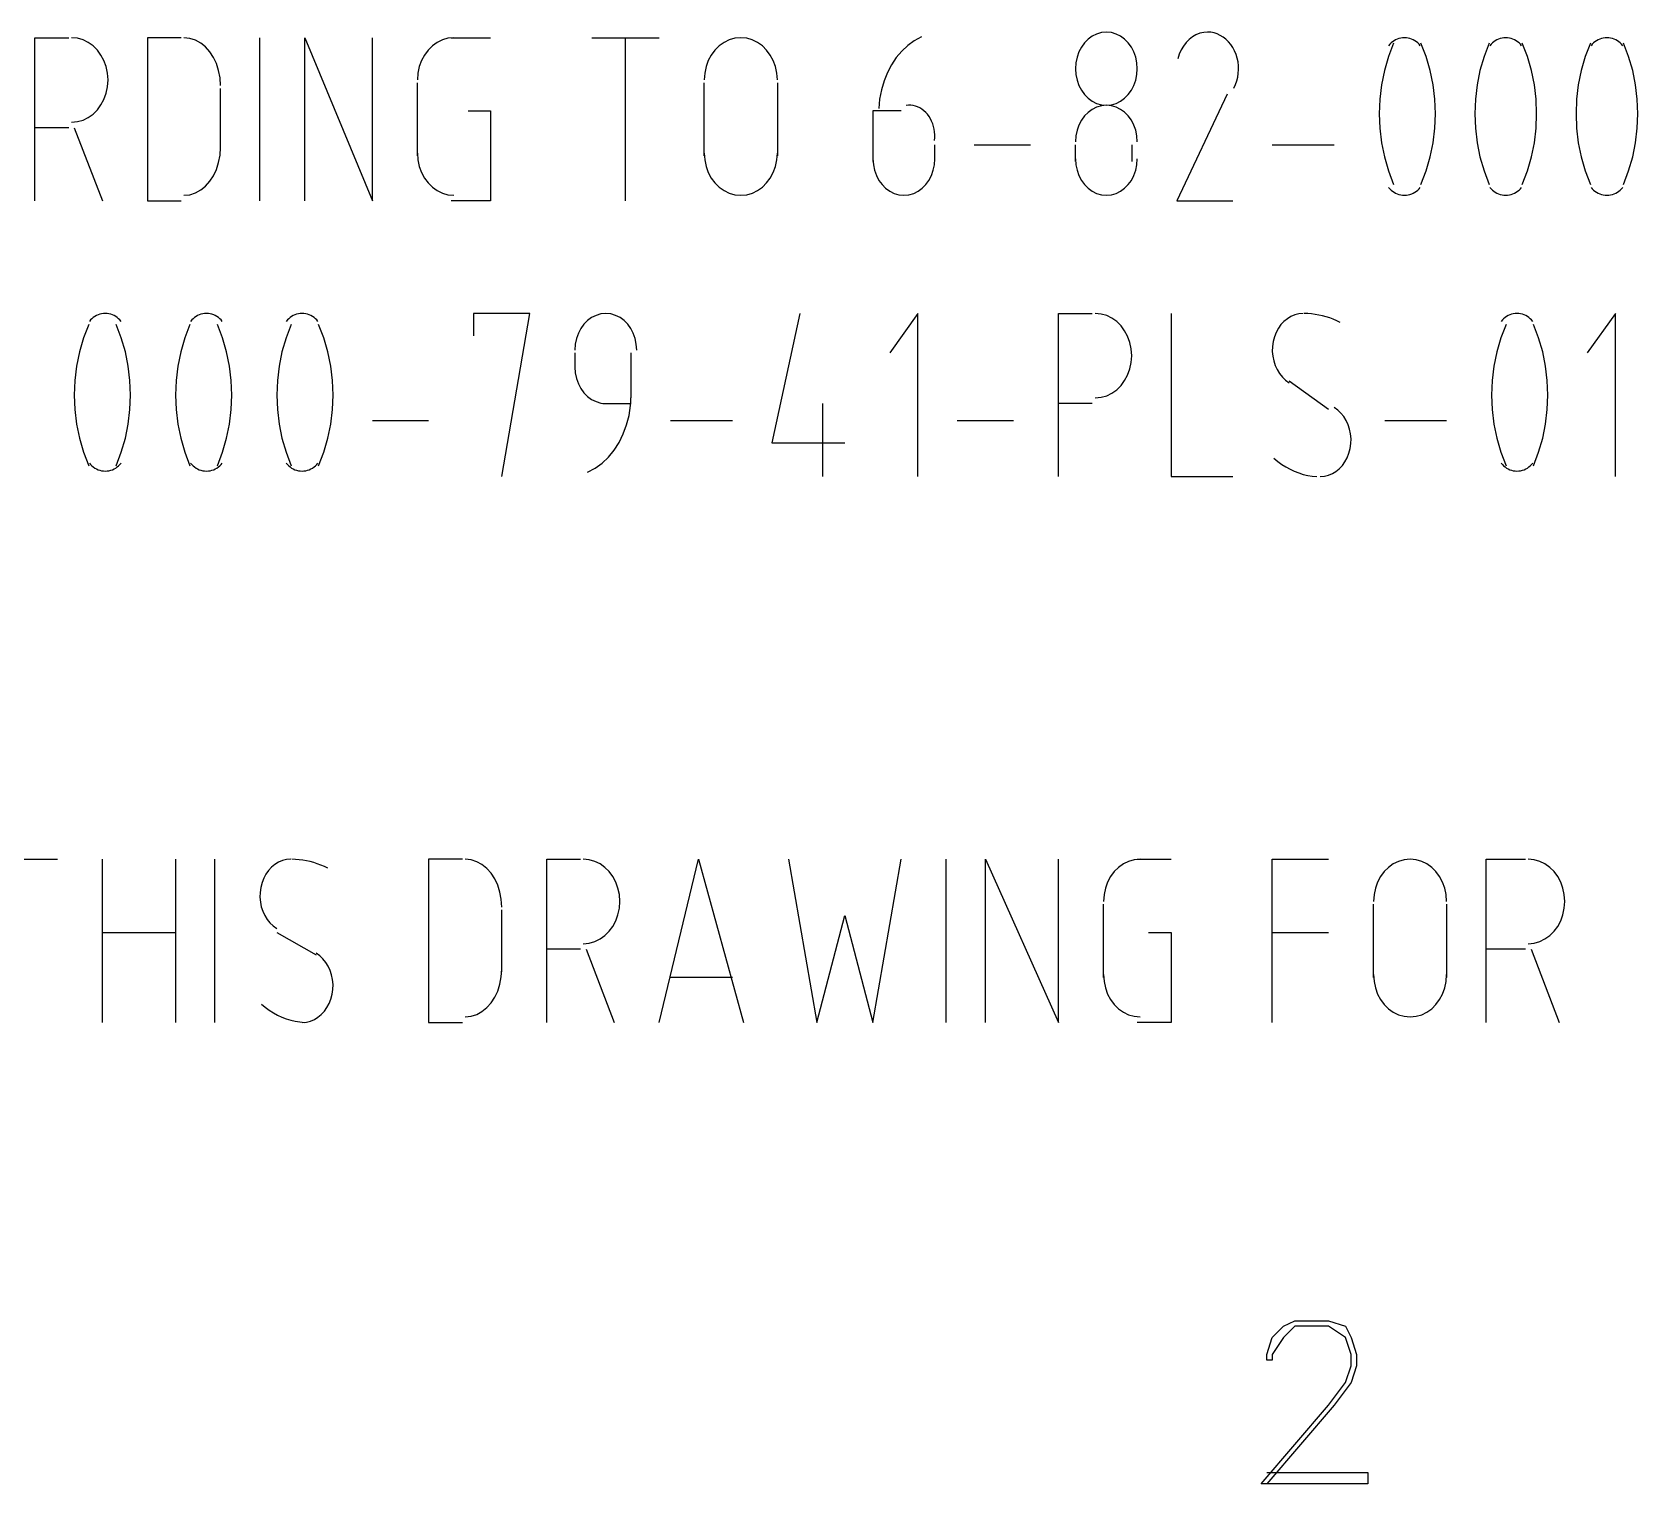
# Model space of a CAD drawing. Header units: millimetres. Extents: x 43 to 1147, y -811 to -31.
# Drawn here: x 158.26 to 192.52, y -809.44 to -778.48 of the extents above; entities that cross this region are included whole.
import ezdxf

# ---------------------------------------------------------------- set-up
doc = ezdxf.new("R2010")
doc.units = ezdxf.units.MM
doc.layers.add('EDITED_LINES', color=4, linetype='Continuous')

msp = doc.modelspace()

# ---------------------------------------------------------------- linework, layer by layer
at = {"layer": 'EDITED_LINES'}
for p, q in [((158.32, -782.08), (158.32, -778.6)), ((158.32, -778.6), (159.04, -778.6)), ((159.227, -778.612), (159.1, -778.6)), ((159.347, -778.646), (159.227, -778.612)), ((159.458, -778.7), (159.347, -778.646)), ((159.561, -778.774), (159.458, -778.7)), ((161.44, -778.6), (160.72, -778.6)), ((160.72, -778.6), (160.72, -782.08)), ((161.627, -778.613), (161.5, -778.6)), ((161.747, -778.652), (161.627, -778.613)), ((161.858, -778.714), (161.747, -778.652)), ((161.961, -778.797), (161.858, -778.714)), ((163.12, -782.08), (163.12, -778.6)), ((164.08, -782.08), (164.08, -778.6)), ((164.08, -778.6), (165.52, -782.08)), ((165.52, -782.08), (165.52, -778.6)), ((166.902, -778.7), (166.799, -778.774)), ((167.013, -778.646), (166.902, -778.7)), ((167.133, -778.612), (167.013, -778.646)), ((167.26, -778.6), (167.133, -778.612)), ((167.2, -778.6), (168.04, -778.6)), ((170.2, -778.6), (171.64, -778.6)), ((170.92, -782.08), (170.92, -778.6)), ((173.022, -778.7), (172.919, -778.774)), ((173.133, -778.646), (173.022, -778.7)), ((173.253, -778.612), (173.133, -778.646)), ((173.38, -778.6), (173.253, -778.612)), ((173.506, -778.612), (173.38, -778.6)), ((173.626, -778.646), (173.506, -778.612)), ((173.738, -778.7), (173.626, -778.646)), ((173.841, -778.774), (173.738, -778.7)), ((177.082, -778.664), (176.942, -778.766)), ((177.232, -778.583), (177.082, -778.664)), ((180.713, -778.708), (180.647, -778.799)), ((180.79, -778.63), (180.713, -778.708)), ((180.877, -778.567), (180.79, -778.63)), ((180.971, -778.52), (180.877, -778.567)), ((181.073, -778.49), (180.971, -778.52)), ((181.18, -778.48), (181.073, -778.49)), ((181.287, -778.49), (181.18, -778.48)), ((181.389, -778.52), (181.287, -778.49)), ((181.483, -778.567), (181.389, -778.52)), ((181.57, -778.63), (181.483, -778.567)), ((181.647, -778.708), (181.57, -778.63)), ((181.713, -778.799), (181.647, -778.708)), ((182.88, -778.701), (182.823, -778.776)), ((182.944, -778.636), (182.88, -778.701)), ((183.015, -778.581), (182.944, -778.636)), ((183.091, -778.537), (183.015, -778.581)), ((183.173, -778.505), (183.091, -778.537)), ((183.258, -778.486), (183.173, -778.505)), ((183.346, -778.48), (183.258, -778.486)), ((183.408, -778.484), (183.337, -778.48)), ((183.478, -778.497), (183.408, -778.484)), ((183.546, -778.519), (183.478, -778.497)), ((183.611, -778.549), (183.546, -778.519)), ((183.673, -778.587), (183.611, -778.549)), ((183.731, -778.632), (183.673, -778.587)), ((183.785, -778.684), (183.731, -778.632)), ((183.834, -778.743), (183.785, -778.684)), ((187.308, -778.713), (187.197, -779.001)), ((187.255, -778.711), (187.228, -778.739)), ((187.285, -778.686), (187.255, -778.711)), ((187.317, -778.664), (187.285, -778.686)), ((187.351, -778.645), (187.317, -778.664)), ((187.386, -778.629), (187.351, -778.645)), ((187.423, -778.617), (187.386, -778.629)), ((187.461, -778.607), (187.423, -778.617)), ((187.5, -778.602), (187.461, -778.607)), ((187.54, -778.6), (187.5, -778.602)), ((187.58, -778.602), (187.54, -778.6)), ((187.619, -778.607), (187.58, -778.602)), ((187.657, -778.617), (187.619, -778.607)), ((187.693, -778.629), (187.657, -778.617)), ((187.729, -778.645), (187.693, -778.629)), ((187.763, -778.664), (187.729, -778.645)), ((187.795, -778.686), (187.763, -778.664)), ((187.825, -778.711), (187.795, -778.686)), ((187.852, -778.739), (187.825, -778.711)), ((188.003, -779.001), (187.892, -778.713)), ((189.348, -778.713), (189.237, -779.001)), ((189.415, -778.711), (189.388, -778.739)), ((189.445, -778.686), (189.415, -778.711)), ((189.477, -778.664), (189.445, -778.686)), ((189.511, -778.645), (189.477, -778.664)), ((189.546, -778.629), (189.511, -778.645)), ((189.583, -778.617), (189.546, -778.629)), ((189.621, -778.607), (189.583, -778.617)), ((189.66, -778.602), (189.621, -778.607)), ((189.7, -778.6), (189.66, -778.602)), ((189.74, -778.602), (189.7, -778.6)), ((189.779, -778.607), (189.74, -778.602)), ((189.817, -778.617), (189.779, -778.607)), ((189.854, -778.629), (189.817, -778.617)), ((189.889, -778.645), (189.854, -778.629)), ((189.923, -778.664), (189.889, -778.645)), ((189.955, -778.686), (189.923, -778.664)), ((189.985, -778.711), (189.955, -778.686)), ((190.012, -778.739), (189.985, -778.711)), ((190.163, -779.001), (190.052, -778.713)), ((191.508, -778.713), (191.397, -779.001)), ((191.575, -778.711), (191.548, -778.739)), ((191.605, -778.686), (191.575, -778.711)), ((191.637, -778.664), (191.605, -778.686)), ((191.671, -778.645), (191.637, -778.664)), ((191.706, -778.629), (191.671, -778.645)), ((191.743, -778.617), (191.706, -778.629)), ((191.781, -778.607), (191.743, -778.617)), ((191.82, -778.602), (191.781, -778.607)), ((191.86, -778.6), (191.82, -778.602)), ((191.9, -778.602), (191.86, -778.6)), ((191.939, -778.607), (191.9, -778.602)), ((191.977, -778.617), (191.939, -778.607)), ((192.014, -778.629), (191.977, -778.617)), ((192.049, -778.645), (192.014, -778.629)), ((192.083, -778.664), (192.049, -778.645)), ((192.115, -778.686), (192.083, -778.664)), ((192.145, -778.711), (192.115, -778.686)), ((192.172, -778.739), (192.145, -778.711)), ((192.323, -779.001), (192.212, -778.713)), ((159.652, -778.864), (159.561, -778.774)), ((159.729, -778.968), (159.652, -778.864)), ((159.793, -779.086), (159.729, -778.968)), ((162.052, -778.899), (161.961, -778.797)), ((162.129, -779.018), (162.052, -778.899)), ((162.193, -779.151), (162.129, -779.018)), ((166.63, -778.968), (166.567, -779.086)), ((166.708, -778.864), (166.63, -778.968)), ((166.799, -778.774), (166.708, -778.864)), ((172.75, -778.968), (172.687, -779.086)), ((172.828, -778.864), (172.75, -778.968)), ((172.919, -778.774), (172.828, -778.864)), ((173.931, -778.864), (173.841, -778.774)), ((174.009, -778.968), (173.931, -778.864)), ((174.073, -779.086), (174.009, -778.968)), ((176.698, -779.023), (176.596, -779.176)), ((176.814, -778.886), (176.698, -779.023)), ((176.942, -778.766), (176.814, -778.886)), ((180.554, -779.013), (180.529, -779.133)), ((180.594, -778.902), (180.554, -779.013)), ((180.647, -778.799), (180.594, -778.902)), ((181.766, -778.902), (181.713, -778.799)), ((181.806, -779.013), (181.766, -778.902)), ((181.831, -779.133), (181.806, -779.013)), ((182.734, -778.95), (182.705, -779.049)), ((182.774, -778.859), (182.734, -778.95)), ((182.823, -778.776), (182.774, -778.859)), ((183.878, -778.809), (183.834, -778.743)), ((183.916, -778.88), (183.878, -778.809)), ((183.948, -778.956), (183.916, -778.88)), ((183.972, -779.035), (183.948, -778.956)), ((183.989, -779.115), (183.972, -779.035)), ((187.197, -779.001), (187.111, -779.298)), ((187.228, -778.739), (187.202, -778.77)), ((187.878, -778.77), (187.852, -778.739)), ((188.089, -779.298), (188.003, -779.001)), ((189.237, -779.001), (189.151, -779.298)), ((189.388, -778.739), (189.362, -778.77)), ((190.038, -778.77), (190.012, -778.739)), ((190.249, -779.298), (190.163, -779.001)), ((191.397, -779.001), (191.311, -779.298)), ((191.548, -778.739), (191.522, -778.77)), ((192.198, -778.77), (192.172, -778.739)), ((192.409, -779.298), (192.323, -779.001)), ((159.84, -779.216), (159.793, -779.086)), ((159.87, -779.354), (159.84, -779.216)), ((159.88, -779.5), (159.87, -779.354)), ((162.24, -779.298), (162.193, -779.151)), ((162.27, -779.454), (162.24, -779.298)), ((166.49, -779.354), (166.48, -779.5)), ((166.52, -779.216), (166.49, -779.354)), ((166.567, -779.086), (166.52, -779.216)), ((172.61, -779.354), (172.6, -779.5)), ((172.64, -779.216), (172.61, -779.354)), ((172.687, -779.086), (172.64, -779.216)), ((174.12, -779.215), (174.073, -779.086)), ((174.15, -779.354), (174.12, -779.215)), ((174.16, -779.5), (174.15, -779.354)), ((176.508, -779.342), (176.436, -779.521)), ((176.596, -779.176), (176.508, -779.342)), ((180.529, -779.133), (180.52, -779.26)), ((180.52, -779.26), (180.529, -779.387)), ((180.529, -779.387), (180.554, -779.507)), ((181.806, -779.507), (181.831, -779.387)), ((181.84, -779.26), (181.831, -779.133)), ((181.831, -779.387), (181.84, -779.26)), ((183.982, -779.443), (183.994, -779.361)), ((183.998, -779.197), (183.989, -779.115)), ((183.994, -779.361), (184, -779.279)), ((184, -779.279), (183.998, -779.197)), ((187.111, -779.298), (187.049, -779.601)), ((188.151, -779.601), (188.089, -779.298)), ((189.151, -779.298), (189.089, -779.601)), ((190.311, -779.601), (190.249, -779.298)), ((191.311, -779.298), (191.249, -779.601)), ((192.471, -779.601), (192.409, -779.298)), ((159.84, -779.784), (159.87, -779.646)), ((159.87, -779.646), (159.88, -779.5)), ((162.28, -779.62), (162.27, -779.454)), ((162.28, -781), (162.28, -779.68)), ((166.48, -781.12), (166.48, -779.56)), ((172.6, -781.12), (172.6, -779.56)), ((174.16, -779.56), (174.16, -781.12)), ((176.381, -779.71), (176.342, -779.907)), ((176.436, -779.521), (176.381, -779.71)), ((180.554, -779.507), (180.594, -779.618)), ((180.594, -779.618), (180.647, -779.721)), ((180.647, -779.721), (180.713, -779.812)), ((181.647, -779.812), (181.713, -779.721)), ((181.713, -779.721), (181.766, -779.618)), ((181.766, -779.618), (181.806, -779.507)), ((183.9, -779.673), (183.934, -779.599)), ((183.934, -779.599), (183.962, -779.522)), ((183.962, -779.522), (183.982, -779.443)), ((187.049, -779.601), (187.012, -779.909)), ((188.188, -779.909), (188.151, -779.601)), ((189.089, -779.601), (189.052, -779.909)), ((190.348, -779.909), (190.311, -779.601)), ((191.249, -779.601), (191.212, -779.909)), ((192.508, -779.909), (192.471, -779.601)), ((159.652, -780.136), (159.729, -780.032)), ((159.729, -780.032), (159.793, -779.914)), ((159.793, -779.914), (159.84, -779.784)), ((176.342, -779.907), (176.323, -780.112)), ((176.957, -780.041), (176.907, -780.046)), ((177.007, -780.041), (176.957, -780.041)), ((177.056, -780.047), (177.007, -780.041)), ((177.105, -780.058), (177.056, -780.047)), ((177.152, -780.075), (177.105, -780.058)), ((177.198, -780.096), (177.152, -780.075)), ((177.243, -780.123), (177.198, -780.096)), ((180.713, -779.812), (180.79, -779.89)), ((180.79, -779.89), (180.877, -779.953)), ((180.877, -779.953), (180.971, -780)), ((180.971, -780.08), (180.877, -780.127)), ((180.971, -780), (181.073, -780.03)), ((181.073, -780.05), (180.971, -780.08)), ((181.073, -780.03), (181.18, -780.04)), ((181.18, -780.04), (181.073, -780.05)), ((181.18, -780.04), (181.287, -780.03)), ((181.287, -780.05), (181.18, -780.04)), ((181.287, -780.03), (181.389, -780)), ((181.389, -780.08), (181.287, -780.05)), ((181.389, -780), (181.483, -779.953)), ((181.483, -780.127), (181.389, -780.08)), ((181.483, -779.953), (181.57, -779.89)), ((181.57, -779.89), (181.647, -779.812)), ((183.76, -779.8), (182.68, -782.08)), ((187.012, -779.909), (187, -780.22)), ((188.2, -780.22), (188.188, -779.909)), ((189.052, -779.909), (189.04, -780.22)), ((190.36, -780.22), (190.348, -779.909)), ((191.212, -779.909), (191.2, -780.22)), ((192.52, -780.22), (192.508, -779.909)), ((159.1, -780.4), (159.227, -780.388)), ((159.227, -780.388), (159.347, -780.354)), ((159.347, -780.354), (159.458, -780.3)), ((159.458, -780.3), (159.561, -780.226)), ((159.561, -780.226), (159.652, -780.136)), ((167.56, -780.16), (168.04, -780.16)), ((168.04, -780.16), (168.04, -782.08)), ((176.2, -780.16), (176.2, -781.24)), ((176.8, -780.16), (176.2, -780.16)), ((177.285, -780.155), (177.243, -780.123)), ((177.325, -780.192), (177.285, -780.155)), ((177.362, -780.233), (177.325, -780.192)), ((177.396, -780.279), (177.362, -780.233)), ((177.426, -780.328), (177.396, -780.279)), ((177.452, -780.379), (177.426, -780.328)), ((177.474, -780.433), (177.452, -780.379)), ((177.492, -780.489), (177.474, -780.433)), ((180.647, -780.359), (180.594, -780.462)), ((180.713, -780.268), (180.647, -780.359)), ((180.79, -780.191), (180.713, -780.268)), ((180.877, -780.127), (180.79, -780.191)), ((181.57, -780.19), (181.483, -780.127)), ((181.647, -780.268), (181.57, -780.19)), ((181.713, -780.359), (181.647, -780.268)), ((181.766, -780.461), (181.713, -780.359)), ((187, -780.22), (187.012, -780.531)), ((188.188, -780.531), (188.2, -780.22)), ((189.04, -780.22), (189.052, -780.531)), ((190.348, -780.531), (190.36, -780.22)), ((191.2, -780.22), (191.212, -780.531)), ((192.508, -780.531), (192.52, -780.22)), ((159.04, -780.52), (158.32, -780.52)), ((159.16, -780.52), (159.76, -782.08)), ((177.505, -780.547), (177.492, -780.489)), ((177.515, -780.607), (177.505, -780.547)), ((177.519, -780.667), (177.515, -780.607)), ((177.515, -780.789), (177.52, -780.728)), ((177.52, -780.728), (177.519, -780.667)), ((180.529, -780.693), (180.52, -780.82)), ((180.554, -780.573), (180.529, -780.693)), ((180.594, -780.462), (180.554, -780.573)), ((181.806, -780.573), (181.766, -780.461)), ((181.831, -780.693), (181.806, -780.573)), ((181.84, -780.82), (181.831, -780.693)), ((187.012, -780.531), (187.049, -780.839)), ((188.151, -780.839), (188.188, -780.531)), ((189.052, -780.531), (189.089, -780.839)), ((190.311, -780.839), (190.348, -780.531)), ((191.212, -780.531), (191.249, -780.839)), ((192.471, -780.839), (192.508, -780.531)), ((162.24, -781.262), (162.27, -781.105)), ((162.27, -781.105), (162.28, -780.94)), ((166.48, -781.06), (166.49, -781.206)), ((172.6, -781.06), (172.61, -781.206)), ((174.15, -781.206), (174.16, -781.06)), ((177.52, -781.24), (177.52, -780.88)), ((178.36, -780.88), (179.56, -780.88)), ((180.52, -781.24), (180.52, -780.88)), ((181.72, -780.88), (181.72, -781.24)), ((184.72, -780.88), (186.04, -780.88)), ((187.049, -780.839), (187.111, -781.142)), ((188.089, -781.142), (188.151, -780.839)), ((189.089, -780.839), (189.151, -781.142)), ((190.249, -781.142), (190.311, -780.839)), ((191.249, -780.839), (191.311, -781.142)), ((192.409, -781.142), (192.471, -780.839)), ((162.13, -781.542), (162.193, -781.409)), ((162.193, -781.409), (162.24, -781.262)), ((166.49, -781.206), (166.52, -781.344)), ((166.52, -781.344), (166.567, -781.474)), ((172.61, -781.206), (172.64, -781.344)), ((172.64, -781.344), (172.687, -781.474)), ((174.073, -781.474), (174.12, -781.344)), ((174.12, -781.344), (174.15, -781.206)), ((176.2, -781.18), (176.209, -781.307)), ((176.209, -781.307), (176.234, -781.427)), ((176.234, -781.427), (176.274, -781.538)), ((177.446, -781.538), (177.486, -781.427)), ((177.486, -781.427), (177.511, -781.307)), ((177.511, -781.307), (177.52, -781.18)), ((180.52, -781.18), (180.529, -781.307)), ((180.529, -781.307), (180.554, -781.427)), ((180.554, -781.427), (180.594, -781.538)), ((181.766, -781.538), (181.806, -781.427)), ((181.806, -781.427), (181.831, -781.307)), ((181.831, -781.307), (181.84, -781.18)), ((187.111, -781.142), (187.197, -781.439)), ((187.197, -781.439), (187.308, -781.727)), ((187.892, -781.727), (188.003, -781.439)), ((188.003, -781.439), (188.089, -781.142)), ((189.151, -781.142), (189.237, -781.439)), ((189.237, -781.439), (189.348, -781.727)), ((190.052, -781.727), (190.163, -781.439)), ((190.163, -781.439), (190.249, -781.142)), ((191.311, -781.142), (191.397, -781.439)), ((191.397, -781.439), (191.508, -781.727)), ((192.212, -781.727), (192.323, -781.439)), ((192.323, -781.439), (192.409, -781.142)), ((161.858, -781.846), (161.961, -781.763)), ((161.961, -781.763), (162.052, -781.661)), ((162.052, -781.661), (162.13, -781.542)), ((166.567, -781.474), (166.63, -781.592)), ((166.63, -781.592), (166.708, -781.696)), ((166.708, -781.696), (166.799, -781.786)), ((166.799, -781.786), (166.902, -781.86)), ((172.687, -781.474), (172.75, -781.592)), ((172.75, -781.592), (172.828, -781.696)), ((172.828, -781.696), (172.919, -781.786)), ((172.919, -781.786), (173.022, -781.86)), ((173.738, -781.86), (173.841, -781.786)), ((173.841, -781.786), (173.932, -781.696)), ((173.932, -781.696), (174.009, -781.592)), ((174.009, -781.592), (174.073, -781.474)), ((176.274, -781.538), (176.327, -781.641)), ((176.327, -781.641), (176.393, -781.732)), ((176.393, -781.732), (176.47, -781.81)), ((176.47, -781.81), (176.557, -781.873)), ((177.163, -781.873), (177.25, -781.81)), ((177.25, -781.81), (177.327, -781.732)), ((177.327, -781.732), (177.393, -781.641)), ((177.393, -781.641), (177.446, -781.538)), ((180.594, -781.538), (180.647, -781.641)), ((180.647, -781.641), (180.713, -781.732)), ((180.713, -781.732), (180.79, -781.81)), ((180.79, -781.81), (180.877, -781.873)), ((181.483, -781.873), (181.57, -781.81)), ((181.57, -781.81), (181.647, -781.732)), ((181.647, -781.732), (181.713, -781.641)), ((181.713, -781.641), (181.766, -781.538)), ((187.202, -781.79), (187.228, -781.821)), ((187.852, -781.821), (187.878, -781.79)), ((189.362, -781.79), (189.388, -781.821)), ((190.012, -781.821), (190.038, -781.79)), ((191.522, -781.79), (191.548, -781.821)), ((192.172, -781.821), (192.198, -781.79)), ((160.72, -782.08), (161.44, -782.08)), ((161.5, -781.96), (161.627, -781.947)), ((161.627, -781.947), (161.747, -781.908)), ((161.747, -781.908), (161.858, -781.846)), ((166.902, -781.86), (167.013, -781.914)), ((167.013, -781.914), (167.133, -781.948)), ((167.133, -781.948), (167.26, -781.96)), ((168.04, -782.08), (167.2, -782.08)), ((173.022, -781.86), (173.133, -781.914)), ((173.133, -781.914), (173.253, -781.948)), ((173.253, -781.948), (173.38, -781.96)), ((173.38, -781.96), (173.507, -781.948)), ((173.507, -781.948), (173.627, -781.914)), ((173.627, -781.914), (173.738, -781.86)), ((176.557, -781.873), (176.651, -781.92)), ((176.651, -781.92), (176.753, -781.95)), ((176.753, -781.95), (176.86, -781.96)), ((176.86, -781.96), (176.967, -781.95)), ((176.967, -781.95), (177.069, -781.92)), ((177.069, -781.92), (177.163, -781.873)), ((180.877, -781.873), (180.971, -781.92)), ((180.971, -781.92), (181.073, -781.95)), ((181.073, -781.95), (181.18, -781.96)), ((181.18, -781.96), (181.287, -781.95)), ((181.287, -781.95), (181.389, -781.92)), ((181.389, -781.92), (181.483, -781.873)), ((182.68, -782.08), (183.88, -782.08)), ((187.228, -781.821), (187.255, -781.849)), ((187.255, -781.849), (187.285, -781.874)), ((187.285, -781.874), (187.317, -781.896)), ((187.317, -781.896), (187.351, -781.915)), ((187.351, -781.915), (187.386, -781.931)), ((187.386, -781.931), (187.423, -781.943)), ((187.423, -781.943), (187.461, -781.953)), ((187.461, -781.953), (187.5, -781.958)), ((187.5, -781.958), (187.54, -781.96)), ((187.54, -781.96), (187.58, -781.958)), ((187.58, -781.958), (187.619, -781.953)), ((187.619, -781.953), (187.657, -781.943)), ((187.657, -781.943), (187.694, -781.931)), ((187.694, -781.931), (187.729, -781.915)), ((187.729, -781.915), (187.763, -781.896)), ((187.763, -781.896), (187.795, -781.874)), ((187.795, -781.874), (187.825, -781.849)), ((187.825, -781.849), (187.852, -781.821)), ((189.388, -781.821), (189.415, -781.849)), ((189.415, -781.849), (189.445, -781.874)), ((189.445, -781.874), (189.477, -781.896)), ((189.477, -781.896), (189.511, -781.915)), ((189.511, -781.915), (189.546, -781.931)), ((189.546, -781.931), (189.583, -781.943)), ((189.583, -781.943), (189.621, -781.953)), ((189.621, -781.953), (189.66, -781.958)), ((189.66, -781.958), (189.7, -781.96)), ((189.7, -781.96), (189.74, -781.958)), ((189.74, -781.958), (189.779, -781.953)), ((189.779, -781.953), (189.817, -781.943)), ((189.817, -781.943), (189.854, -781.931)), ((189.854, -781.931), (189.889, -781.915)), ((189.889, -781.915), (189.923, -781.896)), ((189.923, -781.896), (189.955, -781.874)), ((189.955, -781.874), (189.985, -781.849)), ((189.985, -781.849), (190.012, -781.821)), ((191.548, -781.821), (191.575, -781.849)), ((191.575, -781.849), (191.605, -781.874)), ((191.605, -781.874), (191.637, -781.896)), ((191.637, -781.896), (191.671, -781.915)), ((191.671, -781.915), (191.706, -781.931)), ((191.706, -781.931), (191.743, -781.943)), ((191.743, -781.943), (191.781, -781.953)), ((191.781, -781.953), (191.82, -781.958)), ((191.82, -781.958), (191.86, -781.96)), ((191.86, -781.96), (191.9, -781.958)), ((191.9, -781.958), (191.939, -781.953)), ((191.939, -781.953), (191.977, -781.943)), ((191.977, -781.943), (192.014, -781.931)), ((192.014, -781.931), (192.049, -781.915)), ((192.049, -781.915), (192.083, -781.896)), ((192.083, -781.896), (192.115, -781.874)), ((192.115, -781.874), (192.145, -781.849)), ((192.145, -781.849), (192.172, -781.821)), ((159.597, -784.544), (159.565, -784.566)), ((159.631, -784.525), (159.597, -784.544)), ((159.666, -784.509), (159.631, -784.525)), ((159.703, -784.497), (159.666, -784.509)), ((159.741, -784.487), (159.703, -784.497)), ((159.78, -784.482), (159.741, -784.487)), ((159.82, -784.48), (159.78, -784.482)), ((159.86, -784.482), (159.82, -784.48)), ((159.899, -784.487), (159.86, -784.482)), ((159.937, -784.497), (159.899, -784.487)), ((159.973, -784.509), (159.937, -784.497)), ((160.009, -784.525), (159.973, -784.509)), ((160.043, -784.544), (160.009, -784.525)), ((160.075, -784.566), (160.043, -784.544)), ((161.757, -784.544), (161.725, -784.566)), ((161.791, -784.525), (161.757, -784.544)), ((161.826, -784.509), (161.791, -784.525)), ((161.863, -784.497), (161.826, -784.509)), ((161.901, -784.487), (161.863, -784.497)), ((161.94, -784.482), (161.901, -784.487)), ((161.98, -784.48), (161.94, -784.482)), ((162.02, -784.482), (161.98, -784.48)), ((162.059, -784.487), (162.02, -784.482)), ((162.097, -784.497), (162.059, -784.487)), ((162.134, -784.509), (162.097, -784.497)), ((162.169, -784.525), (162.134, -784.509)), ((162.203, -784.544), (162.169, -784.525)), ((162.235, -784.566), (162.203, -784.544)), ((163.797, -784.544), (163.765, -784.566)), ((163.831, -784.525), (163.797, -784.544)), ((163.866, -784.509), (163.831, -784.525)), ((163.903, -784.497), (163.866, -784.509)), ((163.941, -784.487), (163.903, -784.497)), ((163.98, -784.482), (163.941, -784.487)), ((164.02, -784.48), (163.98, -784.482)), ((164.06, -784.482), (164.02, -784.48)), ((164.099, -784.487), (164.06, -784.482)), ((164.137, -784.497), (164.099, -784.487)), ((164.174, -784.509), (164.137, -784.497)), ((164.209, -784.525), (164.174, -784.509)), ((164.243, -784.544), (164.209, -784.525)), ((164.275, -784.566), (164.243, -784.544)), ((168.88, -784.48), (167.68, -784.48)), ((167.68, -784.48), (167.68, -784.96)), ((168.28, -787.96), (168.88, -784.48)), ((170.291, -784.52), (170.197, -784.567)), ((170.393, -784.49), (170.291, -784.52)), ((170.5, -784.48), (170.393, -784.49)), ((170.607, -784.49), (170.5, -784.48)), ((170.709, -784.52), (170.607, -784.49)), ((170.803, -784.567), (170.709, -784.52)), ((174.64, -784.48), (174.04, -787.24)), ((177.16, -784.48), (176.56, -785.32)), ((177.16, -787.96), (177.16, -784.48)), ((180.16, -787.96), (180.16, -784.48)), ((180.16, -784.48), (180.88, -784.48)), ((181.067, -784.492), (180.94, -784.48)), ((181.187, -784.526), (181.067, -784.492)), ((181.298, -784.58), (181.187, -784.526)), ((182.56, -784.48), (182.56, -787.96)), ((185.118, -784.544), (185.041, -784.591)), ((185.2, -784.509), (185.118, -784.544)), ((185.287, -784.488), (185.2, -784.509)), ((185.377, -784.48), (185.287, -784.488)), ((185.478, -784.483), (185.399, -784.48)), ((185.557, -784.489), (185.478, -784.483)), ((185.636, -784.499), (185.557, -784.489)), ((185.714, -784.513), (185.636, -784.499)), ((185.792, -784.53), (185.714, -784.513)), ((185.869, -784.551), (185.792, -784.53)), ((185.945, -784.575), (185.869, -784.551)), ((189.717, -784.544), (189.685, -784.566)), ((189.751, -784.525), (189.717, -784.544)), ((189.786, -784.509), (189.751, -784.525)), ((189.823, -784.497), (189.786, -784.509)), ((189.861, -784.487), (189.823, -784.497)), ((189.9, -784.482), (189.861, -784.487)), ((189.94, -784.48), (189.9, -784.482)), ((189.98, -784.482), (189.94, -784.48)), ((190.019, -784.487), (189.98, -784.482)), ((190.057, -784.497), (190.019, -784.487)), ((190.094, -784.509), (190.057, -784.497)), ((190.129, -784.525), (190.094, -784.509)), ((190.163, -784.544), (190.129, -784.525)), ((190.195, -784.566), (190.163, -784.544)), ((192.04, -784.48), (191.44, -785.32)), ((192.04, -787.96), (192.04, -784.48)), ((159.468, -784.713), (159.357, -785.001)), ((159.508, -784.619), (159.482, -784.65)), ((159.535, -784.591), (159.508, -784.619)), ((159.565, -784.566), (159.535, -784.591)), ((160.163, -785.001), (160.052, -784.713)), ((160.105, -784.591), (160.075, -784.566)), ((160.132, -784.619), (160.105, -784.591)), ((160.158, -784.65), (160.132, -784.619)), ((161.628, -784.713), (161.517, -785.001)), ((161.668, -784.619), (161.642, -784.65)), ((161.695, -784.591), (161.668, -784.619)), ((161.725, -784.566), (161.695, -784.591)), ((162.323, -785.001), (162.212, -784.713)), ((162.265, -784.591), (162.235, -784.566)), ((162.292, -784.619), (162.265, -784.591)), ((162.318, -784.65), (162.292, -784.619)), ((163.788, -784.713), (163.677, -785.001)), ((163.708, -784.619), (163.682, -784.65)), ((163.735, -784.591), (163.708, -784.619)), ((163.765, -784.566), (163.735, -784.591)), ((164.305, -784.591), (164.275, -784.566)), ((164.332, -784.619), (164.305, -784.591)), ((164.358, -784.65), (164.332, -784.619)), ((164.483, -785.001), (164.372, -784.713)), ((169.967, -784.799), (169.914, -784.902)), ((170.033, -784.708), (169.967, -784.799)), ((170.11, -784.631), (170.033, -784.708)), ((170.197, -784.567), (170.11, -784.631)), ((170.89, -784.63), (170.803, -784.567)), ((170.967, -784.708), (170.89, -784.63)), ((171.033, -784.799), (170.967, -784.708)), ((171.086, -784.901), (171.033, -784.799)), ((181.401, -784.654), (181.298, -784.58)), ((181.492, -784.744), (181.401, -784.654)), ((181.57, -784.848), (181.492, -784.744)), ((181.633, -784.966), (181.57, -784.848)), ((184.802, -784.883), (184.764, -784.978)), ((184.849, -784.796), (184.802, -784.883)), ((184.905, -784.718), (184.849, -784.796)), ((184.969, -784.649), (184.905, -784.718)), ((185.041, -784.591), (184.969, -784.649)), ((186.021, -784.603), (185.945, -784.575)), ((186.096, -784.635), (186.021, -784.603)), ((186.17, -784.67), (186.096, -784.635)), ((189.708, -784.713), (189.597, -785.001)), ((189.628, -784.619), (189.602, -784.65)), ((189.655, -784.591), (189.628, -784.619)), ((189.685, -784.566), (189.655, -784.591)), ((190.225, -784.591), (190.195, -784.566)), ((190.252, -784.619), (190.225, -784.591)), ((190.278, -784.65), (190.252, -784.619)), ((190.403, -785.001), (190.292, -784.713)), ((159.357, -785.001), (159.271, -785.298)), ((160.249, -785.298), (160.163, -785.001)), ((161.517, -785.001), (161.431, -785.298)), ((162.409, -785.298), (162.323, -785.001)), ((163.677, -785.001), (163.591, -785.298)), ((164.569, -785.298), (164.483, -785.001)), ((169.849, -785.133), (169.84, -785.26)), ((169.874, -785.013), (169.849, -785.133)), ((169.914, -784.902), (169.874, -785.013)), ((171.126, -785.013), (171.086, -784.901)), ((171.151, -785.133), (171.126, -785.013)), ((171.16, -785.26), (171.151, -785.133)), ((181.68, -785.096), (181.633, -784.966)), ((181.71, -785.234), (181.68, -785.096)), ((181.72, -785.38), (181.71, -785.234)), ((184.723, -785.186), (184.72, -785.29)), ((184.738, -785.08), (184.723, -785.186)), ((184.764, -784.978), (184.738, -785.08)), ((189.597, -785.001), (189.511, -785.298)), ((190.489, -785.298), (190.403, -785.001)), ((159.271, -785.298), (159.209, -785.601)), ((160.311, -785.601), (160.249, -785.298)), ((161.431, -785.298), (161.369, -785.601)), ((162.471, -785.601), (162.409, -785.298)), ((163.591, -785.298), (163.529, -785.601)), ((164.631, -785.601), (164.569, -785.298)), ((169.84, -785.32), (169.84, -785.68)), ((171.04, -786.28), (171.04, -785.32)), ((181.68, -785.664), (181.71, -785.526)), ((181.71, -785.526), (181.72, -785.38)), ((184.72, -785.29), (184.73, -785.393)), ((184.73, -785.393), (184.75, -785.493)), ((184.75, -785.493), (184.781, -785.588)), ((189.511, -785.298), (189.449, -785.601)), ((190.551, -785.601), (190.489, -785.298)), ((159.172, -785.909), (159.16, -786.22)), ((159.209, -785.601), (159.172, -785.909)), ((160.348, -785.909), (160.311, -785.601)), ((160.36, -786.22), (160.348, -785.909)), ((161.332, -785.909), (161.32, -786.22)), ((161.369, -785.601), (161.332, -785.909)), ((162.508, -785.909), (162.471, -785.601)), ((162.52, -786.22), (162.508, -785.909)), ((163.492, -785.909), (163.48, -786.22)), ((163.529, -785.601), (163.492, -785.909)), ((164.668, -785.909), (164.631, -785.601)), ((164.68, -786.22), (164.668, -785.909)), ((169.84, -785.62), (169.849, -785.747)), ((169.849, -785.747), (169.874, -785.867)), ((169.874, -785.867), (169.914, -785.978)), ((181.492, -786.016), (181.57, -785.912)), ((181.57, -785.912), (181.633, -785.794)), ((181.633, -785.794), (181.68, -785.664)), ((184.781, -785.588), (184.823, -785.678)), ((184.823, -785.678), (184.874, -785.761)), ((184.874, -785.761), (184.935, -785.836)), ((184.935, -785.836), (185.004, -785.901)), ((185.004, -785.901), (185.081, -785.956)), ((185.08, -785.92), (185.92, -786.52)), ((189.412, -785.909), (189.4, -786.22)), ((189.449, -785.601), (189.412, -785.909)), ((190.588, -785.909), (190.551, -785.601)), ((190.6, -786.22), (190.588, -785.909)), ((159.16, -786.22), (159.172, -786.531)), ((160.348, -786.531), (160.36, -786.22)), ((161.32, -786.22), (161.332, -786.531)), ((162.508, -786.531), (162.52, -786.22)), ((163.48, -786.22), (163.492, -786.531)), ((164.668, -786.531), (164.68, -786.22)), ((169.914, -785.978), (169.967, -786.081)), ((169.967, -786.081), (170.033, -786.172)), ((170.033, -786.172), (170.11, -786.25)), ((170.11, -786.25), (170.197, -786.313)), ((171.029, -786.44), (171.04, -786.22)), ((181.067, -786.268), (181.187, -786.234)), ((181.187, -786.234), (181.298, -786.18)), ((181.298, -786.18), (181.401, -786.106)), ((181.401, -786.106), (181.492, -786.016)), ((189.4, -786.22), (189.412, -786.531)), ((190.588, -786.531), (190.6, -786.22)), ((159.172, -786.531), (159.209, -786.839)), ((160.311, -786.839), (160.348, -786.531)), ((161.332, -786.531), (161.369, -786.839)), ((162.471, -786.839), (162.508, -786.531)), ((163.492, -786.531), (163.529, -786.839)), ((164.631, -786.839), (164.668, -786.531)), ((170.197, -786.313), (170.291, -786.36)), ((170.291, -786.36), (170.393, -786.39)), ((170.393, -786.39), (170.5, -786.4)), ((170.44, -786.4), (171.04, -786.4)), ((170.997, -786.653), (171.029, -786.44)), ((175.12, -786.4), (175.12, -787.96)), ((180.88, -786.4), (180.16, -786.4)), ((180.94, -786.28), (181.067, -786.268)), ((186.116, -786.539), (186.038, -786.484)), ((186.185, -786.604), (186.116, -786.539)), ((186.246, -786.679), (186.185, -786.604)), ((189.412, -786.531), (189.449, -786.839)), ((190.551, -786.839), (190.588, -786.531)), ((159.209, -786.839), (159.271, -787.142)), ((160.249, -787.142), (160.311, -786.839)), ((161.369, -786.839), (161.431, -787.142)), ((162.409, -787.142), (162.471, -786.839)), ((163.529, -786.839), (163.591, -787.142)), ((164.569, -787.142), (164.631, -786.839)), ((165.52, -786.76), (166.72, -786.76)), ((170.873, -787.05), (170.944, -786.857)), ((170.944, -786.857), (170.997, -786.653)), ((171.88, -786.76), (173.2, -786.76)), ((178, -786.76), (179.2, -786.76)), ((186.297, -786.762), (186.246, -786.679)), ((186.339, -786.852), (186.297, -786.762)), ((186.37, -786.947), (186.339, -786.852)), ((186.39, -787.047), (186.37, -786.947)), ((187.12, -786.76), (188.44, -786.76)), ((189.449, -786.839), (189.511, -787.142)), ((190.489, -787.142), (190.551, -786.839)), ((159.271, -787.142), (159.357, -787.439)), ((160.163, -787.439), (160.249, -787.142)), ((161.431, -787.142), (161.517, -787.439)), ((162.323, -787.439), (162.409, -787.142)), ((163.591, -787.142), (163.677, -787.439)), ((164.483, -787.439), (164.569, -787.142)), ((170.677, -787.395), (170.783, -787.23)), ((170.783, -787.23), (170.873, -787.05)), ((174.04, -787.24), (175.6, -787.24)), ((186.382, -787.36), (186.397, -787.254)), ((186.4, -787.15), (186.39, -787.047)), ((186.397, -787.254), (186.4, -787.15)), ((189.511, -787.142), (189.597, -787.439)), ((190.403, -787.439), (190.489, -787.142)), ((159.357, -787.439), (159.468, -787.727)), ((160.052, -787.727), (160.163, -787.439)), ((161.517, -787.439), (161.628, -787.727)), ((162.212, -787.727), (162.323, -787.439)), ((163.677, -787.439), (163.788, -787.727)), ((164.372, -787.727), (164.483, -787.439)), ((170.42, -787.673), (170.556, -787.544)), ((170.556, -787.544), (170.677, -787.395)), ((184.753, -787.568), (184.835, -787.636)), ((184.835, -787.636), (184.921, -787.698)), ((186.271, -787.644), (186.318, -787.557)), ((186.318, -787.557), (186.355, -787.462)), ((186.355, -787.462), (186.382, -787.36)), ((189.597, -787.439), (189.708, -787.727)), ((190.292, -787.727), (190.403, -787.439)), ((159.482, -787.67), (159.508, -787.701)), ((159.508, -787.701), (159.535, -787.729)), ((159.535, -787.729), (159.565, -787.754)), ((159.565, -787.754), (159.597, -787.776)), ((159.597, -787.776), (159.631, -787.795)), ((159.631, -787.795), (159.666, -787.811)), ((159.666, -787.811), (159.703, -787.823)), ((159.703, -787.823), (159.741, -787.833)), ((159.741, -787.833), (159.78, -787.838)), ((159.78, -787.838), (159.82, -787.84)), ((159.82, -787.84), (159.86, -787.838)), ((159.86, -787.838), (159.899, -787.833)), ((159.899, -787.833), (159.937, -787.823)), ((159.937, -787.823), (159.974, -787.811)), ((159.974, -787.811), (160.009, -787.795)), ((160.009, -787.795), (160.043, -787.776)), ((160.043, -787.776), (160.075, -787.754)), ((160.075, -787.754), (160.105, -787.729)), ((160.105, -787.729), (160.132, -787.701)), ((160.132, -787.701), (160.158, -787.67)), ((161.642, -787.67), (161.668, -787.701)), ((161.668, -787.701), (161.695, -787.729)), ((161.695, -787.729), (161.725, -787.754)), ((161.725, -787.754), (161.757, -787.776)), ((161.757, -787.776), (161.791, -787.795)), ((161.791, -787.795), (161.826, -787.811)), ((161.826, -787.811), (161.863, -787.823)), ((161.863, -787.823), (161.901, -787.833)), ((161.901, -787.833), (161.94, -787.838)), ((161.94, -787.838), (161.98, -787.84)), ((161.98, -787.84), (162.02, -787.838)), ((162.02, -787.838), (162.059, -787.833)), ((162.059, -787.833), (162.097, -787.823)), ((162.097, -787.823), (162.134, -787.811)), ((162.134, -787.811), (162.169, -787.795)), ((162.169, -787.795), (162.203, -787.776)), ((162.203, -787.776), (162.235, -787.754)), ((162.235, -787.754), (162.265, -787.729)), ((162.265, -787.729), (162.292, -787.701)), ((162.292, -787.701), (162.318, -787.67)), ((163.682, -787.67), (163.708, -787.701)), ((163.708, -787.701), (163.735, -787.729)), ((163.735, -787.729), (163.765, -787.754)), ((163.765, -787.754), (163.797, -787.776)), ((163.797, -787.776), (163.831, -787.795)), ((163.831, -787.795), (163.866, -787.811)), ((163.866, -787.811), (163.903, -787.823)), ((163.903, -787.823), (163.941, -787.833)), ((163.941, -787.833), (163.98, -787.838)), ((163.98, -787.838), (164.02, -787.84)), ((164.02, -787.84), (164.06, -787.838)), ((164.06, -787.838), (164.099, -787.833)), ((164.099, -787.833), (164.137, -787.823)), ((164.137, -787.823), (164.174, -787.811)), ((164.174, -787.811), (164.209, -787.795)), ((164.209, -787.795), (164.243, -787.776)), ((164.243, -787.776), (164.275, -787.754)), ((164.275, -787.754), (164.305, -787.729)), ((164.305, -787.729), (164.332, -787.701)), ((164.332, -787.701), (164.358, -787.67)), ((170.109, -787.865), (170.271, -787.78)), ((170.271, -787.78), (170.42, -787.673)), ((182.56, -787.96), (183.88, -787.96)), ((184.921, -787.698), (185.008, -787.754)), ((185.008, -787.754), (185.098, -787.803)), ((185.098, -787.803), (185.19, -787.846)), ((185.19, -787.846), (185.283, -787.882)), ((185.283, -787.882), (185.378, -787.911)), ((185.378, -787.911), (185.475, -787.934)), ((185.475, -787.934), (185.572, -787.95)), ((185.572, -787.95), (185.67, -787.958)), ((185.743, -787.96), (185.833, -787.952)), ((185.833, -787.952), (185.92, -787.931)), ((185.92, -787.931), (186.002, -787.896)), ((186.002, -787.896), (186.079, -787.849)), ((186.079, -787.849), (186.15, -787.791)), ((186.15, -787.791), (186.215, -787.722)), ((186.215, -787.722), (186.271, -787.644)), ((189.602, -787.67), (189.628, -787.701)), ((189.628, -787.701), (189.655, -787.729)), ((189.655, -787.729), (189.685, -787.754)), ((189.685, -787.754), (189.717, -787.776)), ((189.717, -787.776), (189.751, -787.795)), ((189.751, -787.795), (189.786, -787.811)), ((189.786, -787.811), (189.823, -787.823)), ((189.823, -787.823), (189.861, -787.833)), ((189.861, -787.833), (189.9, -787.838)), ((189.9, -787.838), (189.94, -787.84)), ((189.94, -787.84), (189.98, -787.838)), ((189.98, -787.838), (190.019, -787.833)), ((190.019, -787.833), (190.057, -787.823)), ((190.057, -787.823), (190.094, -787.811)), ((190.094, -787.811), (190.129, -787.795)), ((190.129, -787.795), (190.163, -787.776)), ((190.163, -787.776), (190.195, -787.754)), ((190.195, -787.754), (190.225, -787.729)), ((190.225, -787.729), (190.252, -787.701)), ((190.252, -787.701), (190.278, -787.67)), ((157.36, -796.12), (158.8, -796.12)), ((159.76, -799.6), (159.76, -796.12)), ((161.32, -796.12), (161.32, -799.6)), ((162.16, -799.6), (162.16, -796.12)), ((163.518, -796.184), (163.441, -796.231)), ((163.6, -796.149), (163.518, -796.184)), ((163.687, -796.128), (163.6, -796.149)), ((163.777, -796.12), (163.687, -796.128)), ((163.878, -796.123), (163.799, -796.12)), ((163.957, -796.129), (163.878, -796.123)), ((164.036, -796.139), (163.957, -796.129)), ((164.114, -796.153), (164.036, -796.139)), ((164.192, -796.17), (164.114, -796.153)), ((164.269, -796.191), (164.192, -796.17)), ((164.345, -796.215), (164.269, -796.191)), ((167.44, -796.12), (166.72, -796.12)), ((166.72, -796.12), (166.72, -799.6)), ((167.627, -796.133), (167.5, -796.12)), ((167.747, -796.172), (167.627, -796.133)), ((167.858, -796.234), (167.747, -796.172)), ((169.24, -799.6), (169.24, -796.12)), ((169.24, -796.12), (169.96, -796.12)), ((170.147, -796.132), (170.02, -796.12)), ((170.267, -796.166), (170.147, -796.132)), ((170.378, -796.22), (170.267, -796.166)), ((171.64, -799.6), (172.48, -796.12)), ((172.48, -796.12), (173.44, -799.6)), ((174.4, -796.12), (175, -799.6)), ((176.2, -799.6), (176.8, -796.12)), ((177.76, -799.6), (177.76, -796.12)), ((178.6, -799.6), (178.6, -796.12)), ((178.6, -796.12), (180.16, -799.6)), ((180.16, -799.6), (180.16, -796.12)), ((181.653, -796.166), (181.542, -796.22)), ((181.773, -796.132), (181.653, -796.166)), ((181.9, -796.12), (181.773, -796.132)), ((181.84, -796.12), (182.56, -796.12)), ((184.72, -799.6), (184.72, -796.12)), ((184.72, -796.12), (185.92, -796.12)), ((187.413, -796.166), (187.302, -796.22)), ((187.533, -796.132), (187.413, -796.166)), ((187.66, -796.12), (187.533, -796.132)), ((187.786, -796.132), (187.66, -796.12)), ((187.907, -796.166), (187.786, -796.132)), ((188.018, -796.22), (187.907, -796.166)), ((189.28, -799.6), (189.28, -796.12)), ((189.28, -796.12), (190.12, -796.12)), ((190.307, -796.132), (190.18, -796.12)), ((190.427, -796.166), (190.307, -796.132)), ((190.538, -796.22), (190.427, -796.166)), ((163.202, -796.523), (163.165, -796.618)), ((163.249, -796.436), (163.202, -796.523)), ((163.305, -796.358), (163.249, -796.436)), ((163.37, -796.289), (163.305, -796.358)), ((163.441, -796.231), (163.37, -796.289)), ((164.421, -796.243), (164.345, -796.215)), ((164.496, -796.275), (164.421, -796.243)), ((164.57, -796.31), (164.496, -796.275)), ((167.961, -796.317), (167.858, -796.234)), ((168.052, -796.419), (167.961, -796.317)), ((168.129, -796.538), (168.052, -796.419)), ((168.193, -796.671), (168.129, -796.538)), ((170.481, -796.294), (170.378, -796.22)), ((170.572, -796.384), (170.481, -796.294)), ((170.649, -796.488), (170.572, -796.384)), ((170.713, -796.606), (170.649, -796.488)), ((181.27, -796.488), (181.207, -796.606)), ((181.348, -796.384), (181.27, -796.488)), ((181.439, -796.294), (181.348, -796.384)), ((181.542, -796.22), (181.439, -796.294)), ((187.03, -796.488), (186.967, -796.606)), ((187.108, -796.384), (187.03, -796.488)), ((187.199, -796.294), (187.108, -796.384)), ((187.302, -796.22), (187.199, -796.294)), ((188.121, -796.294), (188.018, -796.22)), ((188.212, -796.384), (188.121, -796.294)), ((188.289, -796.488), (188.212, -796.384)), ((188.353, -796.606), (188.289, -796.488)), ((190.641, -796.294), (190.538, -796.22)), ((190.732, -796.384), (190.641, -796.294)), ((190.809, -796.488), (190.732, -796.384)), ((190.873, -796.606), (190.809, -796.488)), ((163.123, -796.826), (163.12, -796.93)), ((163.138, -796.72), (163.123, -796.826)), ((163.165, -796.618), (163.138, -796.72)), ((168.24, -796.818), (168.193, -796.671)), ((168.27, -796.974), (168.24, -796.818)), ((170.76, -796.736), (170.713, -796.606)), ((170.79, -796.874), (170.76, -796.736)), ((170.8, -797.02), (170.79, -796.874)), ((181.13, -796.874), (181.12, -797.02)), ((181.16, -796.736), (181.13, -796.874)), ((181.207, -796.606), (181.16, -796.736)), ((186.89, -796.874), (186.88, -797.02)), ((186.92, -796.736), (186.89, -796.874)), ((186.967, -796.606), (186.92, -796.736)), ((188.4, -796.735), (188.353, -796.606)), ((188.43, -796.874), (188.4, -796.735)), ((188.44, -797.02), (188.43, -796.874)), ((190.92, -796.736), (190.873, -796.606)), ((190.95, -796.874), (190.92, -796.736)), ((190.96, -797.02), (190.95, -796.874)), ((163.12, -796.93), (163.13, -797.033)), ((163.13, -797.033), (163.15, -797.133)), ((163.15, -797.133), (163.181, -797.228)), ((163.181, -797.228), (163.223, -797.318)), ((168.28, -797.14), (168.27, -796.974)), ((168.28, -798.52), (168.28, -797.2)), ((170.76, -797.304), (170.79, -797.166)), ((170.79, -797.166), (170.8, -797.02)), ((181.12, -798.64), (181.12, -797.08)), ((186.88, -798.64), (186.88, -797.08)), ((188.44, -797.08), (188.44, -798.64)), ((190.92, -797.304), (190.95, -797.166)), ((190.95, -797.166), (190.96, -797.02)), ((163.223, -797.318), (163.274, -797.401)), ((163.274, -797.401), (163.335, -797.476)), ((163.335, -797.476), (163.404, -797.541)), ((163.404, -797.541), (163.482, -797.596)), ((170.572, -797.656), (170.649, -797.552)), ((170.649, -797.552), (170.713, -797.434)), ((170.713, -797.434), (170.76, -797.304)), ((175, -799.6), (175.6, -797.32)), ((175.6, -797.32), (176.2, -799.6)), ((190.732, -797.656), (190.809, -797.552)), ((190.809, -797.552), (190.873, -797.434)), ((190.873, -797.434), (190.92, -797.304)), ((159.76, -797.68), (161.32, -797.68)), ((163.48, -797.68), (164.32, -798.16)), ((170.02, -797.92), (170.147, -797.908)), ((170.147, -797.908), (170.267, -797.874)), ((170.267, -797.874), (170.378, -797.82)), ((170.378, -797.82), (170.481, -797.746)), ((170.481, -797.746), (170.572, -797.656)), ((182.08, -797.68), (182.56, -797.68)), ((182.56, -797.68), (182.56, -799.6)), ((184.72, -797.68), (185.92, -797.68)), ((190.18, -797.92), (190.307, -797.908)), ((190.307, -797.908), (190.427, -797.874)), ((190.427, -797.874), (190.538, -797.82)), ((190.538, -797.82), (190.641, -797.746)), ((190.641, -797.746), (190.732, -797.656)), ((164.396, -798.179), (164.318, -798.124)), ((164.465, -798.244), (164.396, -798.179)), ((164.526, -798.319), (164.465, -798.244)), ((169.96, -798.04), (169.24, -798.04)), ((170.08, -798.04), (170.68, -799.6)), ((190.12, -798.04), (189.28, -798.04)), ((190.24, -798.04), (190.84, -799.6)), ((164.577, -798.402), (164.526, -798.319)), ((164.619, -798.492), (164.577, -798.402)), ((164.65, -798.587), (164.619, -798.492)), ((164.67, -798.687), (164.65, -798.587)), ((168.27, -798.625), (168.28, -798.46)), ((181.12, -798.58), (181.13, -798.726)), ((186.88, -798.58), (186.89, -798.726)), ((188.43, -798.726), (188.44, -798.58)), ((164.662, -799), (164.677, -798.894)), ((164.68, -798.79), (164.67, -798.687)), ((164.677, -798.894), (164.68, -798.79)), ((168.13, -799.062), (168.193, -798.929)), ((168.193, -798.929), (168.24, -798.782)), ((168.24, -798.782), (168.27, -798.625)), ((173.2, -798.64), (171.88, -798.64)), ((181.13, -798.726), (181.16, -798.864)), ((181.16, -798.864), (181.207, -798.994)), ((186.89, -798.726), (186.92, -798.864)), ((186.92, -798.864), (186.967, -798.994)), ((188.353, -798.994), (188.4, -798.864)), ((188.4, -798.864), (188.43, -798.726)), ((163.153, -799.208), (163.235, -799.276)), ((163.235, -799.276), (163.321, -799.338)), ((164.495, -799.362), (164.551, -799.284)), ((164.551, -799.284), (164.598, -799.197)), ((164.598, -799.197), (164.635, -799.102)), ((164.635, -799.102), (164.662, -799)), ((167.858, -799.366), (167.961, -799.283)), ((167.961, -799.283), (168.052, -799.181)), ((168.052, -799.181), (168.13, -799.062)), ((181.207, -798.994), (181.27, -799.112)), ((181.27, -799.112), (181.348, -799.216)), ((181.348, -799.216), (181.439, -799.306)), ((186.967, -798.994), (187.03, -799.112)), ((187.03, -799.112), (187.108, -799.216)), ((187.108, -799.216), (187.199, -799.306)), ((188.121, -799.306), (188.212, -799.216)), ((188.212, -799.216), (188.29, -799.112)), ((188.29, -799.112), (188.353, -798.994)), ((163.321, -799.338), (163.408, -799.394)), ((163.408, -799.394), (163.498, -799.443)), ((163.498, -799.443), (163.59, -799.486)), ((163.59, -799.486), (163.683, -799.522)), ((163.683, -799.522), (163.778, -799.551)), ((163.778, -799.551), (163.875, -799.574)), ((163.875, -799.574), (163.972, -799.59)), ((163.972, -799.59), (164.07, -799.598)), ((164.023, -799.6), (164.113, -799.592)), ((164.113, -799.592), (164.2, -799.571)), ((164.2, -799.571), (164.282, -799.536)), ((164.282, -799.536), (164.359, -799.489)), ((164.359, -799.489), (164.43, -799.431)), ((164.43, -799.431), (164.495, -799.362)), ((166.72, -799.6), (167.44, -799.6)), ((167.5, -799.48), (167.627, -799.467)), ((167.627, -799.467), (167.747, -799.428)), ((167.747, -799.428), (167.858, -799.366)), ((181.439, -799.306), (181.542, -799.38)), ((181.542, -799.38), (181.653, -799.434)), ((181.653, -799.434), (181.773, -799.468)), ((181.773, -799.468), (181.9, -799.48)), ((182.56, -799.6), (181.84, -799.6)), ((187.199, -799.306), (187.302, -799.38)), ((187.302, -799.38), (187.413, -799.434)), ((187.413, -799.434), (187.533, -799.468)), ((187.533, -799.468), (187.66, -799.48)), ((187.66, -799.48), (187.787, -799.468)), ((187.787, -799.468), (187.907, -799.434)), ((187.907, -799.434), (188.018, -799.38)), ((188.018, -799.38), (188.121, -799.306)), ((184.72, -806.32), (184.96, -806.08)), ((184.96, -806.08), (185.2, -805.96)), ((185.2, -806.08), (184.96, -806.32)), ((185.2, -805.96), (185.92, -805.96)), ((185.92, -806.08), (185.2, -806.08)), ((185.92, -805.96), (186.28, -806.08)), ((186.28, -806.32), (185.92, -806.08)), ((186.28, -806.08), (186.4, -806.32)), ((184.6, -806.68), (184.72, -806.32)), ((184.96, -806.32), (184.72, -806.68)), ((186.4, -806.68), (186.28, -806.32)), ((186.4, -806.32), (186.52, -806.68)), ((184.6, -806.8), (184.6, -806.68)), ((184.72, -806.8), (184.6, -806.8)), ((184.72, -806.68), (184.72, -806.8)), ((186.4, -806.92), (186.4, -806.68)), ((186.52, -806.68), (186.52, -806.92)), ((186.28, -807.28), (186.4, -806.92)), ((186.52, -806.92), (186.4, -807.28)), ((185.92, -807.76), (186.28, -807.28)), ((186.4, -807.28), (186.04, -807.76)), ((184.48, -809.44), (185.92, -807.76)), ((186.04, -807.76), (184.6, -809.44)), ((184.6, -809.2), (186.76, -809.2)), ((186.76, -809.2), (186.76, -809.44)), ((186.76, -809.44), (184.48, -809.44))]:
    msp.add_line(p, q, dxfattribs=at)

doc.saveas('drawing.dxf')
